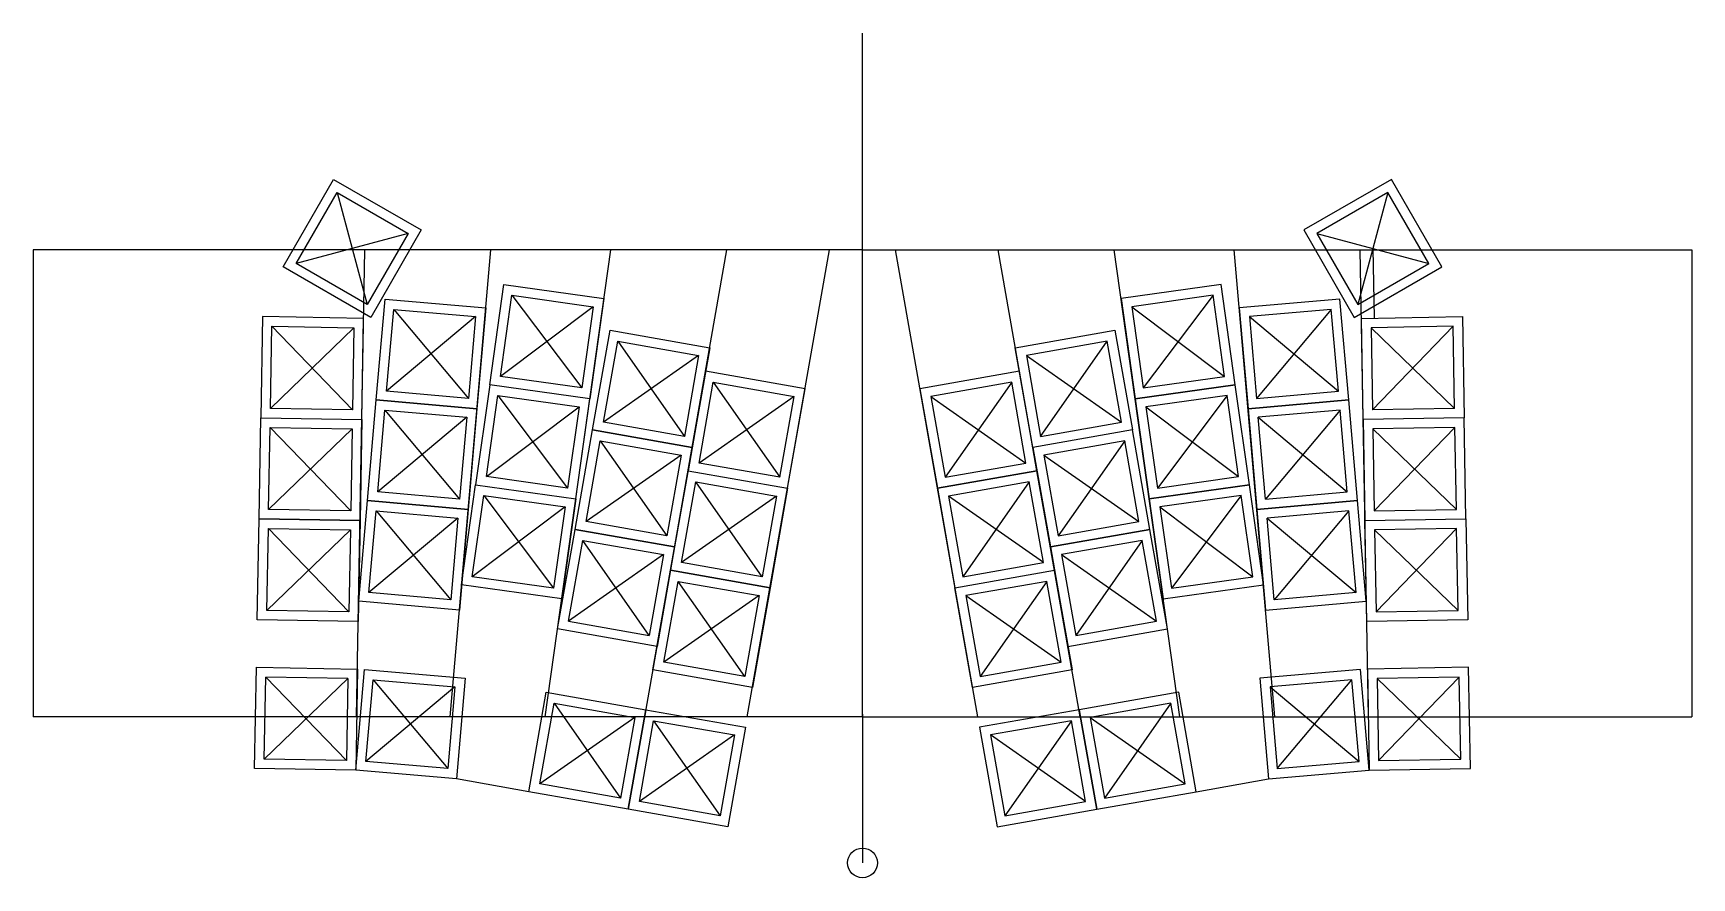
# Model space of a CAD drawing. Header units: millimetres. Extents: x -139 to 139, y -28 to 115.
import ezdxf

# ---------------------------------------------------------------- set-up
doc = ezdxf.new("R2010")
doc.units = ezdxf.units.MM
doc.layers.get('0').update_dxf_attribs({"linetype": 'CONTINUOUS'})

msp = doc.modelspace()

# ---------------------------------------------------------------- linework, layer by layer
for p, q in [((0, 78.09), (0, 114.54)), ((-88.34, 87.76), (-83.29, 68.91)), ((88.34, 87.76), (83.29, 68.91)), ((-76.39, 80.86), (-83.29, 68.91)), ((76.39, 80.86), (95.24, 75.81)), ((85.82, 78.34), (86.02, 66.62)), ((0, 78.09), (-139.46, 78.09)), ((-139.46, 78.09), (-139.46, -0.41)), ((-83.29, 68.91), (-95.24, 75.81)), ((-85.06, -0.41), (-83.69, 78.09)), ((-69.36, -0.41), (-62.49, 78.09)), ((-53.37, -0.41), (-42.33, 78.09)), ((-36.63, -0.41), (-22.79, 78.09)), ((-19.37, -0.41), (-5.53, 78.09)), ((0, -0.41), (0, 78.09)), ((0, 78.09), (139.46, 78.09)), ((19.37, -0.41), (5.53, 78.09)), ((36.63, -0.41), (22.79, 78.09)), ((53.37, -0.41), (42.33, 78.09)), ((69.36, -0.41), (62.49, 78.09)), ((85.06, -0.41), (83.69, 78.09)), ((139.46, 78.09), (139.46, -0.41)), ((-58.96, 70.46), (-47.21, 54.87)), ((58.96, 70.46), (45.29, 68.54)), ((-78.82, 68.07), (-66.28, 53.12)), ((-45.29, 68.54), (-60.88, 56.79)), ((45.29, 68.54), (60.88, 56.79)), ((45.29, 68.54), (47.21, 54.87)), ((78.82, 68.07), (65.08, 66.87)), ((-85.52, 65.01), (-99.56, 51.45)), ((-99.32, 65.25), (-85.76, 51.21)), ((-65.08, 66.87), (-66.28, 53.12)), ((65.08, 66.87), (66.28, 53.12)), ((65.08, 66.87), (80.03, 54.33)), ((85.52, 65.01), (85.76, 51.21)), ((99.56, 51.45), (99.32, 65.25)), ((-41.14, 62.73), (-29.94, 46.74)), ((43.53, 49.14), (41.14, 62.73)), ((-27.55, 60.33), (-29.94, 46.74)), ((27.55, 60.33), (43.53, 49.14)), ((-25.09, 55.84), (-11.5, 53.44)), ((25.09, 55.84), (13.9, 39.85)), ((-66.28, 53.12), (-80.03, 54.33)), ((-63.24, 39.96), (-61.32, 53.62)), ((-61.32, 53.62), (-47.66, 51.7)), ((-61.32, 53.62), (-49.58, 38.04)), ((11.5, 53.44), (13.9, 39.85)), ((61.32, 53.62), (47.66, 51.7)), ((-80.31, 51.14), (-67.76, 36.19)), ((47.66, 51.7), (49.58, 38.04)), ((47.66, 51.7), (63.24, 39.96)), ((80.31, 51.14), (66.56, 49.94)), ((-85.82, 48.01), (-99.86, 34.45)), ((-99.62, 48.25), (-86.06, 34.21)), ((-66.56, 49.94), (-67.76, 36.19)), ((-29.94, 46.74), (-43.53, 49.14)), ((29.94, 46.74), (43.53, 49.14)), ((99.62, 48.25), (85.82, 48.01)), ((85.82, 48.01), (99.86, 34.45)), ((85.82, 48.01), (86.06, 34.21)), ((-44.09, 45.99), (-30.5, 43.59)), ((44.09, 45.99), (32.9, 30)), ((-30.5, 43.59), (-46.49, 32.4)), ((-30.5, 43.59), (-32.9, 30)), ((-13.9, 39.85), (-27.49, 42.25)), ((13.9, 39.85), (27.49, 42.25)), ((30.5, 43.59), (46.49, 32.4)), ((-30.44, 25.5), (-28.04, 39.09)), ((28.04, 39.09), (14.45, 36.7)), ((28.04, 39.09), (16.85, 23.11)), ((30.44, 25.5), (28.04, 39.09)), ((-67.76, 36.19), (-81.51, 37.39)), ((-63.69, 36.79), (-51.95, 21.2)), ((-14.45, 36.7), (-30.44, 25.5)), ((63.69, 36.79), (50.02, 34.87)), ((67.76, 36.19), (81.51, 37.39)), ((-81.79, 34.2), (-68.04, 33)), ((-50.02, 34.87), (-51.95, 21.2)), ((50.02, 34.87), (51.95, 21.2)), ((50.02, 34.87), (65.61, 23.12)), ((81.79, 34.2), (68.04, 33)), ((81.79, 34.2), (69.24, 19.25)), ((82.99, 20.46), (81.79, 34.2)), ((-86.11, 31.01), (-100.15, 17.45)), ((-99.91, 31.25), (-86.36, 17.21)), ((-68.04, 33), (-82.99, 20.46)), ((-68.04, 33), (-69.24, 19.25)), ((99.91, 31.25), (86.11, 31.01)), ((86.11, 31.01), (86.36, 17.21)), ((86.11, 31.01), (100.15, 17.45)), ((-49.44, 15.66), (-47.04, 29.25)), ((47.04, 29.25), (35.85, 13.26)), ((-33.45, 26.85), (-35.85, 13.26)), ((-16.85, 23.11), (-30.44, 25.5)), ((33.45, 26.85), (35.85, 13.26)), ((-51.95, 21.2), (-65.61, 23.12)), ((-33.39, 8.76), (-30.99, 22.35)), ((30.99, 22.35), (19.8, 6.37)), ((-17.4, 19.96), (-33.39, 8.76)), ((17.4, 19.96), (19.8, 6.37)), ((35.85, 13.26), (49.44, 15.66)), ((-19.8, 6.37), (-33.39, 8.76)), ((19.8, 6.37), (33.39, 8.76)), ((-100.59, -7.53), (-100.35, 6.27)), ((-86.55, 6.03), (-86.79, -7.77)), ((-82.28, 5.81), (-69.74, -9.14)), ((83.49, -7.94), (82.28, 5.81)), ((100.35, 6.27), (86.55, 6.03)), ((100.35, 6.27), (86.79, -7.77)), ((100.59, -7.53), (100.35, 6.27)), ((-68.54, 4.6), (-83.49, -7.94)), ((68.54, 4.6), (83.49, -7.94)), ((-51.87, 1.87), (-38.28, -0.53)), ((0, 0), (0, -25)), ((51.87, 1.87), (40.67, -14.12)), ((0, -0.41), (-139.46, -0.41)), ((-38.28, -0.53), (-54.27, -11.72)), ((-38.28, -0.53), (-40.67, -14.12)), ((-35.13, -1.09), (-23.93, -17.07)), ((0, -0.41), (139.46, -0.41)), ((35.13, -1.09), (21.54, -3.48)), ((35.13, -1.09), (23.93, -17.07)), ((37.52, -14.68), (35.13, -1.09)), ((38.28, -0.53), (40.67, -14.12)), ((-21.54, -3.48), (-23.93, -17.07)), ((69.74, -9.14), (83.49, -7.94)), ((-56.12, -13.02), (-68.28, -10.88)), ((56.12, -13.02), (68.28, -10.88)), ((40.67, -14.12), (54.27, -11.72)), ((-23.93, -17.07), (-37.52, -14.68))]:
    msp.add_line(p, q)
for points in [[(-97.43, 75.22), (-88.93, 89.95), (-74.2, 81.45), (-82.7, 66.72)], [(74.2, 81.45), (82.7, 66.72), (97.43, 75.22), (88.93, 89.95)], [(-95.24, 75.81), (-88.34, 87.76), (-76.39, 80.86)], [(76.39, 80.86), (83.29, 68.91), (95.24, 75.81), (88.34, 87.76)], [(-81.76, 52.87), (-80.28, 69.81), (-63.34, 68.33), (-64.83, 51.39)], [(-45.85, 53.06), (-62.69, 55.43), (-60.32, 72.26), (-43.49, 69.9)], [(-60.88, 56.79), (-58.96, 70.46), (-45.29, 68.54), (-47.21, 54.87)], [(45.85, 53.06), (62.69, 55.43), (60.32, 72.26), (43.49, 69.9)], [(58.96, 70.46), (47.21, 54.87), (60.88, 56.79)], [(83.24, 35.94), (81.76, 52.87), (64.83, 51.39), (81.76, 52.87), (80.28, 69.81), (63.34, 68.33), (64.83, 51.39), (66.31, 34.46)], [(-80.03, 54.33), (-78.82, 68.07), (-65.08, 66.87)], [(78.82, 68.07), (66.28, 53.12), (80.03, 54.33)], [(-84.49, 32.58), (-101.48, 32.88), (-101.19, 49.88), (-84.19, 49.58), (-83.89, 66.58), (-100.89, 66.88), (-101.19, 49.88), (-84.19, 49.58)], [(-99.56, 51.45), (-99.32, 65.25), (-85.52, 65.01), (-85.76, 51.21)], [(-28.65, 44.89), (-45.39, 47.84), (-42.43, 64.58), (-25.69, 61.63)], [(48.34, 31.1), (45.39, 47.84), (28.65, 44.89), (25.69, 61.63), (42.43, 64.58), (45.39, 47.84), (28.65, 44.89), (31.6, 28.15)], [(101.48, 32.88), (101.19, 49.88), (84.19, 49.58), (83.89, 66.58), (100.89, 66.88), (101.19, 49.88), (84.19, 49.58), (84.49, 32.58), (101.48, 32.88), (101.78, 15.88), (84.78, 15.59), (84.49, 32.58)], [(85.52, 65.01), (99.56, 51.45), (85.76, 51.21), (99.32, 65.25)], [(-27.55, 60.33), (-43.53, 49.14), (-41.14, 62.73)], [(27.55, 60.33), (29.94, 46.74), (41.14, 62.73)], [(-15.55, 21.25), (-32.29, 24.21), (-29.34, 40.95), (-12.6, 38), (-9.65, 54.74), (-26.39, 57.69), (-29.34, 40.95), (-12.6, 38)], [(-25.09, 55.84), (-13.9, 39.85), (-11.5, 53.44), (-27.49, 42.25)], [(29.34, 40.95), (26.39, 57.69), (9.65, 54.74), (12.6, 38)], [(25.09, 55.84), (11.5, 53.44), (27.49, 42.25)], [(-67.42, 21.76), (-65.05, 38.59), (-48.22, 36.23), (-45.85, 53.06), (-62.69, 55.43), (-65.05, 38.59), (-48.22, 36.23), (-50.58, 19.39)], [(45.85, 53.06), (48.22, 36.23), (65.05, 38.59), (62.69, 55.43)], [(61.32, 53.62), (49.58, 38.04), (63.24, 39.96)], [(-66.31, 34.46), (-83.24, 35.94), (-81.76, 52.87), (-64.83, 51.39)], [(-66.56, 49.94), (-81.51, 37.39), (-80.31, 51.14)], [(-47.66, 51.7), (-49.58, 38.04), (-63.24, 39.96)], [(80.31, 51.14), (67.76, 36.19), (66.56, 49.94), (81.51, 37.39)], [(-86.06, 34.21), (-99.86, 34.45), (-99.62, 48.25), (-85.82, 48.01)], [(-28.65, 44.89), (-31.6, 28.15), (-48.34, 31.1), (-45.39, 47.84)], [(99.62, 48.25), (86.06, 34.21), (99.86, 34.45)], [(-32.9, 30), (-46.49, 32.4), (-44.09, 45.99)], [(46.49, 32.4), (44.09, 45.99), (30.5, 43.59), (32.9, 30)], [(-14.45, 36.7), (-16.85, 23.11), (-28.04, 39.09)], [(12.6, 38), (15.55, 21.25), (32.29, 24.21), (35.24, 7.46), (18.5, 4.51), (15.55, 21.25), (32.29, 24.21), (29.34, 40.95)], [(-65.61, 23.12), (-63.69, 36.79), (-50.02, 34.87)], [(14.45, 36.7), (16.85, 23.11), (30.44, 25.5)], [(48.22, 36.23), (50.58, 19.39), (67.42, 21.76), (65.05, 38.59)], [(63.69, 36.79), (51.95, 21.2), (65.61, 23.12)], [(-66.31, 34.46), (-67.79, 17.52), (-84.72, 19), (-83.24, 35.94)], [(-82.99, 20.46), (-81.79, 34.2), (-69.24, 19.25)], [(84.72, 19), (83.24, 35.94), (66.31, 34.46), (67.79, 17.52)], [(-84.49, 32.58), (-84.78, 15.59), (-101.78, 15.88), (-101.48, 32.88)], [(-99.91, 31.25), (-86.11, 31.01), (-86.36, 17.21), (-100.15, 17.45)], [(-31.6, 28.15), (-34.55, 11.41), (-51.29, 14.36), (-48.34, 31.1)], [(51.29, 14.36), (48.34, 31.1), (31.6, 28.15), (34.55, 11.41)], [(68.04, 33), (82.99, 20.46), (69.24, 19.25)], [(86.36, 17.21), (100.15, 17.45), (99.91, 31.25)], [(-33.45, 26.85), (-49.44, 15.66), (-35.85, 13.26), (-47.04, 29.25)], [(49.44, 15.66), (47.04, 29.25), (33.45, 26.85)], [(-18.5, 4.51), (-35.24, 7.46), (-32.29, 24.21), (-15.55, 21.25)], [(-30.99, 22.35), (-17.4, 19.96), (-19.8, 6.37)], [(33.39, 8.76), (30.99, 22.35), (17.4, 19.96)], [(-84.92, 7.6), (-85.22, -9.4), (-102.22, -9.1), (-101.92, 7.9)], [(-100.35, 6.27), (-86.79, -7.77), (-100.59, -7.53), (-86.55, 6.03)], [(-66.8, 6.06), (-68.28, -10.88), (-85.22, -9.4), (-83.74, 7.54)], [(-68.54, 4.6), (-69.74, -9.14), (-83.49, -7.94), (-82.28, 5.81)], [(85.22, -9.4), (83.74, 7.54), (66.8, 6.06), (68.28, -10.88)], [(82.28, 5.81), (68.54, 4.6), (69.74, -9.14)], [(102.22, -9.1), (101.92, 7.9), (84.92, 7.6), (85.22, -9.4)], [(86.79, -7.77), (100.59, -7.53), (86.55, 6.03)], [(-36.43, 0.77), (-39.38, -15.97), (-56.12, -13.02), (-53.17, 3.72)], [(56.12, -13.02), (53.17, 3.72), (36.43, 0.77), (39.38, -15.97)], [(-40.67, -14.12), (-54.27, -11.72), (-51.87, 1.87)], [(-39.38, -15.97), (-36.43, 0.77), (-19.68, -2.18), (-22.64, -18.93)], [(39.38, -15.97), (36.43, 0.77), (19.68, -2.18), (22.64, -18.93)], [(54.27, -11.72), (51.87, 1.87), (38.28, -0.53)], [(-35.13, -1.09), (-21.54, -3.48), (-37.52, -14.68)], [(21.54, -3.48), (23.93, -17.07), (37.52, -14.68)]]:
    msp.add_lwpolyline(points, close=True)
msp.add_circle((0, -25), 2.5)

doc.saveas('drawing.dxf')
